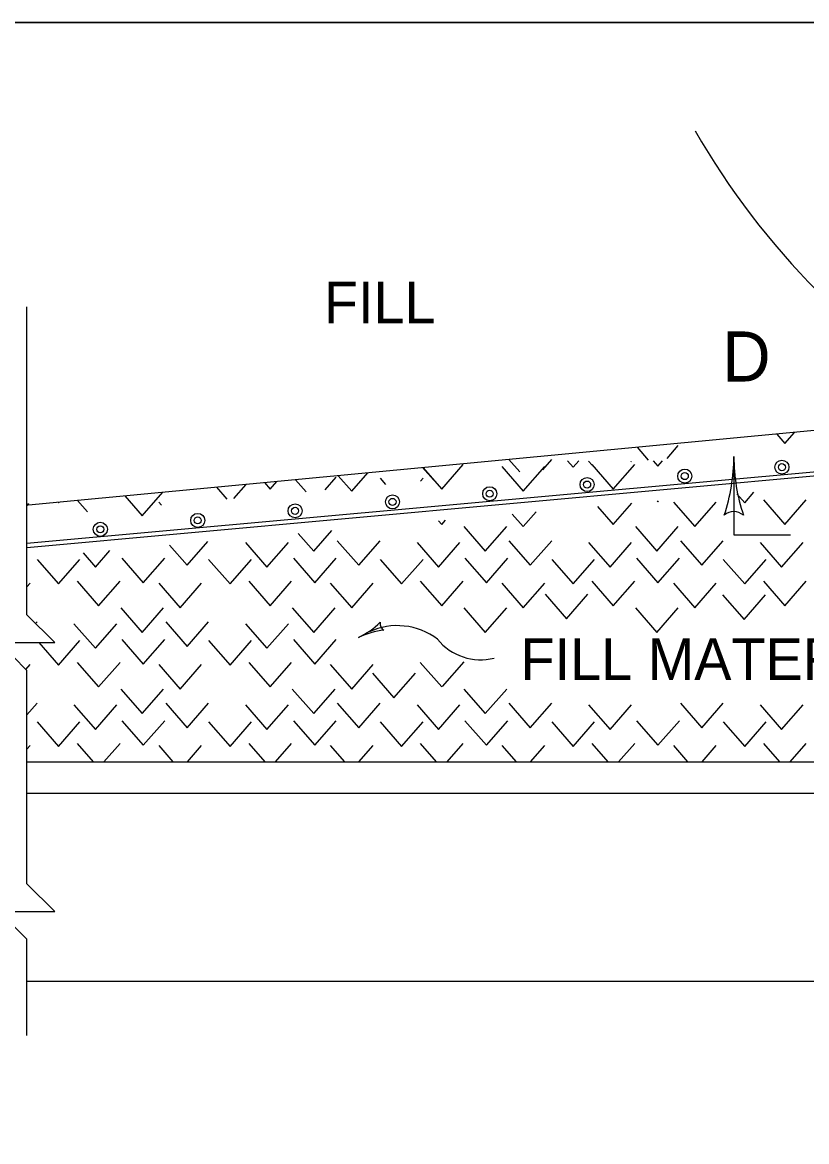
# Model space of a CAD drawing. Extents: x 1007 to 1035.5, y 1000.5 to 1021.5.
# Drawn here: x 1020.84 to 1024.6, y 1016.14 to 1021.5 of the extents above; entities that cross this region are included whole.
import ezdxf

# ---------------------------------------------------------------- set-up
doc = ezdxf.new("R2010")
doc.units = 0
for name, color, linetype in [('1', 7, 'Continuous'), ('10', 7, 'Continuous'), ('11', 7, 'Continuous'), ('5', 7, 'Continuous')]:
    doc.layers.add(name, color=color, linetype=linetype)

msp = doc.modelspace()

# ---------------------------------------------------------------- linework, layer by layer
at = {"layer": '1'}
for p, q in [((1020.8646, 1018.8604), (1020.8646, 1020.1359)), ((1025.4158, 1019.6174), (1020.8718, 1019.1868)), ((1026.8207, 1019.5436), (1020.8646, 1019.0021)), ((1026.8225, 1019.5235), (1020.8646, 1018.9818)), ((1024.2531, 1019.4188), (1024.2531, 1019.0438)), ((1024.2531, 1019.0438), (1024.5243, 1019.0438)), ((1020.8646, 1017.5718), (1020.8646, 1018.1938)), ((1020.8646, 1017.9552), (1034.7843, 1017.9552)), ((1020.8646, 1017.8052), (1034.7843, 1017.8052)), ((1020.8646, 1016.6437), (1020.8646, 1016.9052)), ((1020.8646, 1016.9052), (1034.7843, 1016.9052))]:
    msp.add_line(p, q, dxfattribs=at)
for points in [[(1020.8646, 1018.1938), (1020.8646, 1018.3938), (1020.7313, 1018.5271), (1020.9979, 1018.5271), (1020.8646, 1018.6604), (1020.8646, 1018.8604)], [(1020.8646, 1016.9052), (1020.8646, 1017.1052), (1020.7313, 1017.2385), (1020.9979, 1017.2385), (1020.8646, 1017.3718), (1020.8646, 1017.5718)]]:
    msp.add_lwpolyline(points, dxfattribs=at)
for centre, radius in [((1024.4835, 1019.3681), 0.0337), ((1024.4835, 1019.3681), 0.0169), ((1023.5497, 1019.2847), 0.0337), ((1024.0178, 1019.3253), 0.0337), ((1024.0178, 1019.3253), 0.0169), ((1023.0829, 1019.2409), 0.0337), ((1023.5497, 1019.2847), 0.0169), ((1022.617, 1019.2016), 0.0337), ((1022.617, 1019.2016), 0.0169), ((1023.0829, 1019.2409), 0.0169), ((1022.1501, 1019.1588), 0.0337), ((1022.1501, 1019.1588), 0.0169), ((1021.2166, 1019.0703), 0.0337), ((1021.6835, 1019.1131), 0.0337), ((1021.6835, 1019.1131), 0.0169), ((1021.2166, 1019.0703), 0.0169)]:
    msp.add_circle(centre, radius, dxfattribs=at)
for centre, radius, start, end in [((1027.3272, 1022.8564), 3.7609, 209.9201, 239.4536), ((1023.3742, 1019.4188), 0.8789, 341.3472, 359.9939), ((1025.132, 1019.4188), 0.8789, 179.9878, 180), ((1025.132, 1019.4188), 0.8789, 180, 198.6688), ((1024.253, 1019.0846), 0.0703, 48.7746, 130.8913), ((1022.2872, 1018.9059), 0.3909, 295.2886, 313.9574), ((1022.5887, 1018.6159), 0.0313, 164.0632, 246.1799), ((1022.6213, 1018.1989), 0.3909, 96.6358, 115.2825), ((1022.6402, 1018.2921), 0.3165, 52.572, 115.2886), ((1022.2872, 1018.9059), 0.3909, 295.2764, 295.2886), ((1023.0394, 1018.7104), 0.2657, 218.9018, 284.1756)]:
    msp.add_arc(centre, radius, start, end, dxfattribs=at)
at = {"layer": '10'}
msp.add_line((1007, 1021.5), (1035.5, 1021.5), dxfattribs=at)
at = {"layer": '11'}
msp.add_lwpolyline([(1007, 1000.5), (1035.5, 1000.5), (1035.5, 1021.5), (1007, 1021.5)], close=True, dxfattribs=at)
at = {"layer": '5'}
for p, q in [((1024.4973, 1019.4823), (1024.543, 1019.5347)), ((1024.4587, 1019.5267), (1024.4973, 1019.4823)), ((1023.7891, 1019.4633), (1023.8426, 1019.4019)), ((1023.9328, 1019.4103), (1023.9868, 1019.4723)), ((1022.8528, 1019.2629), (1022.9556, 1019.3808)), ((1023.141, 1019.3708), (1023.2438, 1019.2528)), ((1023.1747, 1019.4048), (1023.2268, 1019.345)), ((1023.2438, 1019.2528), (1023.3465, 1019.3708)), ((1023.337, 1019.3552), (1023.3803, 1019.4048)), ((1023.4563, 1019.398), (1023.483, 1019.3674)), ((1023.483, 1019.3674), (1023.5097, 1019.398)), ((1023.5572, 1019.3964), (1023.574, 1019.3771)), ((1023.5723, 1019.3808), (1023.6751, 1019.2629)), ((1023.6751, 1019.2629), (1023.7779, 1019.3808)), ((1023.761, 1019.3943), (1023.7628, 1019.3964)), ((1023.8668, 1019.398), (1023.8891, 1019.3724)), ((1023.8891, 1019.3724), (1023.9114, 1019.398)), ((1022.2935, 1019.2588), (1022.3473, 1019.3206)), ((1022.3564, 1019.3274), (1022.4215, 1019.2528)), ((1022.4215, 1019.2528), (1022.4983, 1019.3409)), ((1022.558, 1019.3155), (1022.584, 1019.2857)), ((1022.7509, 1019.3011), (1022.7635, 1019.3155)), ((1022.7615, 1019.3658), (1022.813, 1019.3068)), ((1022.763, 1019.366), (1022.8528, 1019.2629)), ((1021.7734, 1019.2722), (1021.823, 1019.2153)), ((1021.8567, 1019.2184), (1021.9153, 1019.2857)), ((1022.0035, 1019.294), (1022.0306, 1019.2629)), ((1022.0306, 1019.2629), (1022.0626, 1019.2996)), ((1022.1526, 1019.3082), (1022.2029, 1019.2504)), ((1021.1073, 1019.2091), (1021.1556, 1019.1537)), ((1021.3339, 1019.2306), (1021.4173, 1019.1349)), ((1021.4173, 1019.1349), (1021.5156, 1019.2478)), ((1023.8861, 1019.2061), (1023.8891, 1019.2027)), ((1023.8891, 1019.2027), (1023.8926, 1019.2067)), ((1024.2678, 1019.2406), (1024.3053, 1019.1976)), ((1024.3053, 1019.1976), (1024.3492, 1019.2479)), ((1024.3946, 1019.2111), (1024.4973, 1019.0931)), ((1024.4973, 1019.0931), (1024.6002, 1019.2111)), ((1020.8646, 1019.1835), (1020.8733, 1019.1934)), ((1021.0139, 1019.2003), (1021.0163, 1019.1976)), ((1021.0163, 1019.1976), (1021.019, 1019.2007)), ((1021.4964, 1019.2009), (1021.5092, 1019.1863)), ((1023.2438, 1019.083), (1023.3053, 1019.1536)), ((1023.5993, 1019.1802), (1023.6751, 1019.0931)), ((1023.6751, 1019.0931), (1023.7639, 1019.195)), ((1023.9633, 1019.2009), (1024.066, 1019.083)), ((1024.066, 1019.083), (1024.1688, 1019.2009)), ((1022.8371, 1019.1113), (1022.8528, 1019.0931)), ((1022.8528, 1019.0931), (1022.8713, 1019.1143)), ((1023.1913, 1019.1433), (1023.2438, 1019.083)), ((1022.1651, 1019.0504), (1022.2395, 1018.9651)), ((1022.2395, 1018.9651), (1022.3267, 1019.0651)), ((1022.959, 1019.083), (1023.0618, 1018.9651)), ((1023.0618, 1018.9651), (1023.1646, 1019.083)), ((1023.7813, 1019.083), (1023.8841, 1018.9651)), ((1023.8841, 1018.9651), (1023.9868, 1019.083)), ((1021.5484, 1018.9947), (1021.6329, 1018.8977)), ((1021.6329, 1018.8977), (1021.7319, 1019.0113)), ((1021.9126, 1019.0072), (1022.0154, 1018.8893)), ((1022.0154, 1018.8893), (1022.1182, 1019.0072)), ((1022.3524, 1019.0156), (1022.4552, 1018.8977)), ((1022.4552, 1018.8977), (1022.558, 1019.0156)), ((1022.7349, 1019.0072), (1022.8377, 1018.8893)), ((1022.8377, 1018.8893), (1022.9404, 1019.0072)), ((1023.1747, 1019.0156), (1023.2774, 1018.8977)), ((1023.2774, 1018.8977), (1023.3803, 1019.0156)), ((1023.5572, 1019.0072), (1023.6599, 1018.8893)), ((1023.6599, 1018.8893), (1023.7628, 1019.0072)), ((1023.9969, 1019.0156), (1024.0998, 1018.8977)), ((1024.0998, 1018.8977), (1024.2025, 1019.0156)), ((1024.3794, 1019.0072), (1024.4822, 1018.8893)), ((1024.4822, 1018.8893), (1024.585, 1019.0072)), ((1021.1339, 1018.9572), (1021.1932, 1018.8893)), ((1021.1932, 1018.8893), (1021.2625, 1018.9688)), ((1020.9134, 1018.9263), (1021.0163, 1018.8083)), ((1021.0163, 1018.8083), (1021.119, 1018.9263)), ((1021.3195, 1018.9313), (1021.4223, 1018.8134)), ((1021.4223, 1018.8134), (1021.5251, 1018.9313)), ((1021.7357, 1018.9263), (1021.8385, 1018.8083)), ((1021.8385, 1018.8083), (1021.9413, 1018.9263)), ((1022.1418, 1018.9313), (1022.2446, 1018.8134)), ((1022.2446, 1018.8134), (1022.3473, 1018.9313)), ((1022.558, 1018.9263), (1022.6608, 1018.8083)), ((1022.6608, 1018.8083), (1022.7635, 1018.9263)), ((1022.9641, 1018.9313), (1023.0668, 1018.8134)), ((1023.0668, 1018.8134), (1023.1696, 1018.9313)), ((1023.3803, 1018.9263), (1023.483, 1018.8083)), ((1023.483, 1018.8083), (1023.5858, 1018.9263)), ((1023.7863, 1018.9313), (1023.8891, 1018.8134)), ((1023.8891, 1018.8134), (1023.9919, 1018.9313)), ((1024.2025, 1018.9263), (1024.3053, 1018.8083)), ((1024.3053, 1018.8083), (1024.4081, 1018.9263)), ((1020.8646, 1018.7943), (1020.8798, 1018.8118)), ((1021.1055, 1018.8218), (1021.2083, 1018.7039)), ((1021.2083, 1018.7039), (1021.3111, 1018.8218)), ((1021.4964, 1018.8118), (1021.5993, 1018.6938)), ((1021.5993, 1018.6938), (1021.702, 1018.8118)), ((1021.9278, 1018.8218), (1022.0306, 1018.7039)), ((1022.0306, 1018.7039), (1022.1333, 1018.8218)), ((1022.3187, 1018.8118), (1022.4215, 1018.6938)), ((1022.4215, 1018.6938), (1022.5243, 1018.8118)), ((1022.7501, 1018.8218), (1022.8528, 1018.7039)), ((1022.8528, 1018.7039), (1022.9556, 1018.8218)), ((1023.141, 1018.8118), (1023.2438, 1018.6938)), ((1023.2438, 1018.6938), (1023.3465, 1018.8118)), ((1023.5723, 1018.8218), (1023.6751, 1018.7039)), ((1023.6751, 1018.7039), (1023.7779, 1018.8218)), ((1023.9633, 1018.8118), (1024.066, 1018.6938)), ((1024.066, 1018.6938), (1024.1688, 1018.8118)), ((1024.3946, 1018.8218), (1024.4973, 1018.7039)), ((1024.4973, 1018.7039), (1024.6002, 1018.8218)), ((1023.3481, 1018.7592), (1023.4508, 1018.6413)), ((1023.4508, 1018.6413), (1023.5537, 1018.7592)), ((1024.1993, 1018.7555), (1024.302, 1018.6376)), ((1024.302, 1018.6376), (1024.4048, 1018.7555)), ((1021.3145, 1018.6938), (1021.4173, 1018.5758)), ((1021.4173, 1018.5758), (1021.52, 1018.6938)), ((1022.1368, 1018.6938), (1022.2395, 1018.5758)), ((1022.2395, 1018.5758), (1022.3423, 1018.6938)), ((1022.959, 1018.6938), (1023.0618, 1018.5758)), ((1023.0618, 1018.5758), (1023.1646, 1018.6938)), ((1023.7813, 1018.6938), (1023.8841, 1018.5758)), ((1023.8841, 1018.5758), (1023.9868, 1018.6938)), ((1020.9065, 1018.6185), (1020.9134, 1018.6264)), ((1021.0903, 1018.618), (1021.1932, 1018.5)), ((1021.1932, 1018.5), (1021.2959, 1018.618)), ((1021.5302, 1018.6264), (1021.6329, 1018.5085)), ((1021.6329, 1018.5085), (1021.7357, 1018.6264)), ((1021.9126, 1018.618), (1022.0154, 1018.5)), ((1022.0154, 1018.5), (1022.1182, 1018.618)), ((1020.9222, 1018.5271), (1021.0163, 1018.4192)), ((1021.0163, 1018.4192), (1021.119, 1018.5371)), ((1021.3195, 1018.5422), (1021.4223, 1018.4243)), ((1021.4223, 1018.4243), (1021.5251, 1018.5422)), ((1021.7357, 1018.5371), (1021.8385, 1018.4192)), ((1021.8385, 1018.4192), (1021.9413, 1018.5371)), ((1022.1418, 1018.5422), (1022.2446, 1018.4243)), ((1022.2446, 1018.4243), (1022.3473, 1018.5422)), ((1020.8593, 1018.399), (1020.8798, 1018.4225)), ((1021.1055, 1018.4326), (1021.2083, 1018.3147)), ((1021.2083, 1018.3147), (1021.3111, 1018.4326)), ((1021.4964, 1018.4225), (1021.5993, 1018.3046)), ((1021.5993, 1018.3046), (1021.702, 1018.4225)), ((1021.9278, 1018.4326), (1022.0306, 1018.3147)), ((1022.0306, 1018.3147), (1022.1333, 1018.4326)), ((1022.3187, 1018.4225), (1022.4215, 1018.3046)), ((1022.4215, 1018.3046), (1022.5243, 1018.4225)), ((1022.7501, 1018.4326), (1022.8528, 1018.3147)), ((1022.8571, 1018.317), (1022.9599, 1018.4349)), ((1022.5209, 1018.3812), (1022.6237, 1018.2633)), ((1022.6237, 1018.2633), (1022.7265, 1018.3812)), ((1021.3145, 1018.3046), (1021.4173, 1018.1867)), ((1021.4173, 1018.1867), (1021.52, 1018.3046)), ((1022.1368, 1018.3046), (1022.2395, 1018.1867)), ((1022.2395, 1018.1867), (1022.3423, 1018.3046)), ((1022.959, 1018.3046), (1023.0618, 1018.1867)), ((1023.0618, 1018.1867), (1023.1646, 1018.3046)), ((1020.8646, 1018.1812), (1020.9134, 1018.2372)), ((1021.0903, 1018.2288), (1021.1932, 1018.1108)), ((1021.1932, 1018.1108), (1021.2959, 1018.2288)), ((1021.5302, 1018.2372), (1021.6329, 1018.1193)), ((1021.6329, 1018.1193), (1021.7357, 1018.2372)), ((1021.9126, 1018.2288), (1022.0154, 1018.1108)), ((1022.0154, 1018.1108), (1022.1182, 1018.2288)), ((1022.3524, 1018.2372), (1022.4552, 1018.1193)), ((1022.4552, 1018.1193), (1022.558, 1018.2372)), ((1022.7349, 1018.2288), (1022.8377, 1018.1108)), ((1022.8377, 1018.1108), (1022.9404, 1018.2288)), ((1023.1747, 1018.2372), (1023.2774, 1018.1193)), ((1023.2774, 1018.1193), (1023.3803, 1018.2372)), ((1023.5572, 1018.2288), (1023.6599, 1018.1108)), ((1023.6599, 1018.1108), (1023.7628, 1018.2288)), ((1023.9969, 1018.2372), (1024.0998, 1018.1193)), ((1024.0998, 1018.1193), (1024.2025, 1018.2372)), ((1024.3794, 1018.2288), (1024.4822, 1018.1108)), ((1024.4822, 1018.1108), (1024.585, 1018.2288)), ((1020.9134, 1018.1478), (1021.0163, 1018.0299)), ((1021.0163, 1018.0299), (1021.119, 1018.1478)), ((1021.3195, 1018.1529), (1021.4223, 1018.035)), ((1021.4223, 1018.035), (1021.5251, 1018.1529)), ((1021.7357, 1018.1478), (1021.8385, 1018.0299)), ((1021.8385, 1018.0299), (1021.9413, 1018.1478)), ((1022.1418, 1018.1529), (1022.2446, 1018.035)), ((1022.2446, 1018.035), (1022.3473, 1018.1529)), ((1022.558, 1018.1478), (1022.6608, 1018.0299)), ((1022.6608, 1018.0299), (1022.7635, 1018.1478)), ((1022.9641, 1018.1529), (1023.0668, 1018.035)), ((1023.0668, 1018.035), (1023.1696, 1018.1529)), ((1023.3803, 1018.1478), (1023.483, 1018.0299)), ((1023.483, 1018.0299), (1023.5858, 1018.1478)), ((1023.7863, 1018.1529), (1023.8891, 1018.035)), ((1023.8891, 1018.035), (1023.9919, 1018.1529)), ((1024.2025, 1018.1478), (1024.3053, 1018.0299)), ((1024.3053, 1018.0299), (1024.4081, 1018.1478)), ((1020.8646, 1018.0159), (1020.8798, 1018.0333)), ((1021.1055, 1018.0434), (1021.1825, 1017.9552)), ((1021.2342, 1017.9552), (1021.3111, 1018.0434)), ((1021.4964, 1018.0333), (1021.5645, 1017.9552)), ((1021.6339, 1017.9552), (1021.702, 1018.0333)), ((1021.9278, 1018.0434), (1022.0048, 1017.9552)), ((1022.0564, 1017.9552), (1022.1333, 1018.0434)), ((1022.3187, 1018.0333), (1022.3868, 1017.9552)), ((1022.4562, 1017.9552), (1022.5243, 1018.0333)), ((1022.7501, 1018.0434), (1022.827, 1017.9552)), ((1022.8787, 1017.9552), (1022.9556, 1018.0434)), ((1023.141, 1018.0333), (1023.2091, 1017.9552)), ((1023.2784, 1017.9552), (1023.3465, 1018.0333)), ((1023.5723, 1018.0434), (1023.6493, 1017.9552)), ((1023.7009, 1017.9552), (1023.7779, 1018.0434)), ((1023.9633, 1018.0333), (1024.0313, 1017.9552)), ((1024.1008, 1017.9552), (1024.1688, 1018.0333)), ((1024.3946, 1018.0434), (1024.4715, 1017.9552)), ((1024.5232, 1017.9552), (1024.6002, 1018.0434))]:
    msp.add_line(p, q, dxfattribs=at)

# ---------------------------------------------------------------- texts
at = {"layer": '1'}
for s, height, p in [('FILL', 0.2, (1022.2884, 1020.0573)), ('D', 0.24, (1024.1978, 1019.7787)), ('FILL MATERIAL', 0.2, (1023.2309, 1018.3482))]:
    msp.add_text(s, height=height, dxfattribs=at).set_placement(p)

doc.saveas('drawing.dxf')
